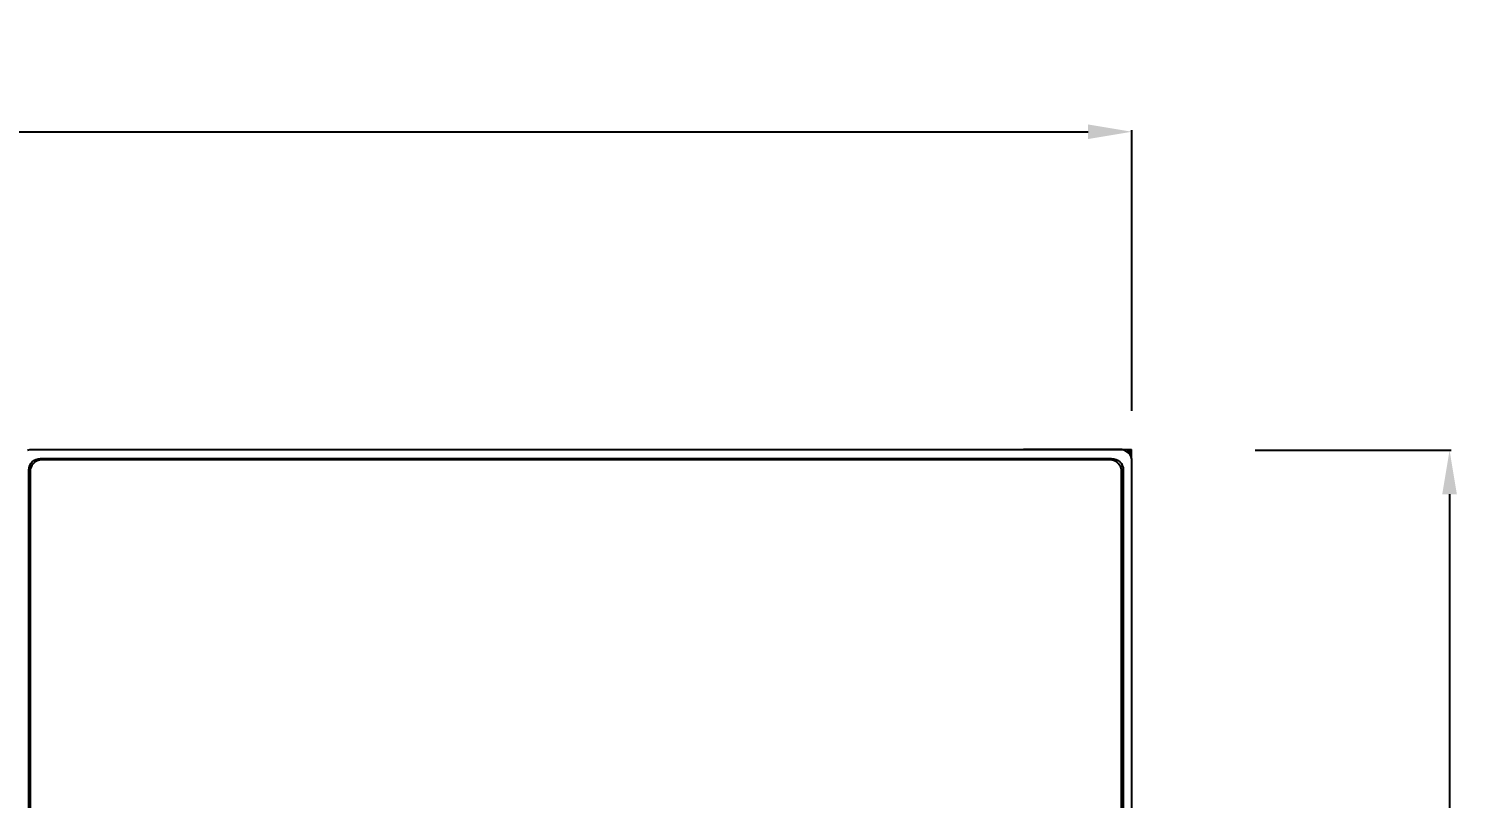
# Model space of a CAD drawing. Header units: millimetres. Extents: x -1283 to 2747, y -259 to 2557.
# Drawn here: x 1483 to 1972.6, y 633 to 896.2 of the extents above; entities that cross this region are included whole.
import ezdxf

# ---------------------------------------------------------------- set-up
doc = ezdxf.new("R2010")
doc.units = ezdxf.units.MM
doc.header["$MEASUREMENT"] = 0
doc.layers.add('Domyślny', color=7, linetype='Continuous', true_color=0x000000)
doc.layers.add('Utwórz2D linie widoczne', color=7, linetype='Continuous', true_color=0x000000)
doc.styles.add('Arial', font='arial.ttf')
doc.dimstyles.new('Domyślny', dxfattribs={"dimtxt": 30, "dimasz": 15, "dimexe": 0.5, "dimexo": 0.5, "dimgap": 0.25, "dimtad": 1, "dimtoh": 1, "dimdec": 0, "dimzin": 1, "dimdsep": 46, "dimtxsty": 'Arial', "dimcen": 0.5, "dimazin": 0, "dimtfac": 1, "dimtdec": 4, "dimtix": 1, "dimtmove": 1, "dimatfit": 3, "dimfxl": 0, "dimtolj": 1, "dimtzin": 1, "dimarcsym": 0})

# ---------------------------------------------------------------- blocks, each defined once
blk = doc.blocks.new('*D1')
at = {"layer": 'Defpoints', "color": 0}
for p in [(1901.71, 752.06), (1901.47, 371.75), (1968.38, 371.7)]:
    blk.add_point(p, dxfattribs=at)
at = {"layer": 'Domyślny', "color": 0, "lineweight": -2}
for p, q in [((1902.21, 752.06), (1969.12, 752.02)), ((1968.61, 737.02), (1968.39, 386.7)), ((1901.97, 371.74), (1968.88, 371.7))]:
    blk.add_line(p, q, dxfattribs=at)
at = {"layer": 'Domyślny', "color": 0}
for points in [[(1971.11, 737.02), (1966.11, 737.02), (1968.62, 752.02)], [(1965.89, 386.7), (1970.89, 386.7), (1968.38, 371.7)]]:
    blk.add_solid(points, dxfattribs=at)
at = {"layer": 'Domyślny', "color": 0, "insert": (1952.93, 561.87), "char_height": 30, "attachment_point": 5, "rotation": 89.964, "style": 'Arial'}
blk.add_mtext('\\A1;380', dxfattribs=at)
blk = doc.blocks.new('*D2')
at = {"layer": 'Defpoints', "color": 0}
for p in [(1860.05, 860.94), (720.05, 764.97), (1860.05, 764.97)]:
    blk.add_point(p, dxfattribs=at)
at = {"layer": 'Domyślny', "color": 0, "lineweight": -2}
for p, q in [((720.05, 765.47), (720.05, 861.44)), ((735.05, 860.94), (1845.05, 860.94)), ((1860.05, 765.47), (1860.05, 861.44))]:
    blk.add_line(p, q, dxfattribs=at)
at = {"layer": 'Domyślny', "color": 0}
for points in [[(735.05, 863.44), (735.05, 858.44), (720.05, 860.94)], [(1845.05, 858.44), (1845.05, 863.44), (1860.05, 860.94)]]:
    blk.add_solid(points, dxfattribs=at)
at = {"layer": 'Domyślny', "color": 0, "insert": (1290.05, 876.51), "char_height": 30, "attachment_point": 5, "style": 'Arial'}
blk.add_mtext('\\A1;1140', dxfattribs=at)

msp = doc.modelspace()

# ---------------------------------------------------------------- linework, layer by layer
at = {"layer": 'Utwórz2D linie widoczne'}
for p, q in [((1483.35, 752.14), (1482.55, 751.92)), ((1484.05, 752.22), (1483.35, 752.14)), ((1856.05, 752.22), (1484.05, 752.22)), ((1486.3, 749.14), (1486.99, 749.22)), ((1486.99, 749.22), (1853.11, 749.22)), ((1517.35, 749.2), (1517.32, 749.22)), ((1517.37, 749.17), (1517.35, 749.2)), ((1517.39, 749.15), (1517.37, 749.17)), ((1517.41, 749.12), (1517.39, 749.15)), ((1519.31, 749.09), (1519.25, 749.22)), ((1819.77, 749.22), (1819.74, 749.09)), ((1821.65, 749.22), (1821.65, 748.71)), ((1823.07, 752.25), (1822.94, 752.22)), ((1823.21, 752.27), (1823.07, 752.25)), ((1823.2, 752.23), (1823.09, 752.22)), ((1823.31, 752.24), (1823.2, 752.23)), ((1823.34, 752.3), (1823.21, 752.27)), ((1823.42, 752.25), (1823.31, 752.24)), ((1823.48, 752.31), (1823.34, 752.3)), ((1823.54, 752.26), (1823.42, 752.25)), ((1823.62, 752.32), (1823.48, 752.31)), ((1823.65, 752.26), (1823.54, 752.26)), ((1823.75, 752.33), (1823.62, 752.32)), ((1855.65, 752.26), (1823.65, 752.26)), ((1823.89, 752.33), (1823.75, 752.33)), ((1855.89, 752.33), (1823.89, 752.33)), ((1853.11, 749.22), (1853.9, 749.14)), ((1855.78, 752.26), (1855.65, 752.26)), ((1855.92, 752.25), (1855.78, 752.26)), ((1856.02, 752.33), (1855.89, 752.33)), ((1856.05, 752.24), (1855.92, 752.25)), ((1855.98, 752.33), (1859.89, 752.33)), ((1856.16, 752.32), (1856.02, 752.33)), ((1856.18, 752.22), (1856.05, 752.24)), ((1856.85, 752.14), (1856.05, 752.22)), ((1856.29, 752.31), (1856.16, 752.32)), ((1856.31, 752.2), (1856.18, 752.22)), ((1856.43, 752.3), (1856.29, 752.31)), ((1856.44, 752.18), (1856.31, 752.2)), ((1856.56, 752.28), (1856.43, 752.3)), ((1856.69, 752.25), (1856.56, 752.28)), ((1856.83, 752.22), (1856.69, 752.25)), ((1856.96, 752.19), (1856.83, 752.22)), ((1857.65, 751.92), (1856.85, 752.14)), ((1857.09, 752.15), (1856.96, 752.19)), ((1857.22, 752.11), (1857.09, 752.15)), ((1857.34, 752.06), (1857.22, 752.11)), ((1857.47, 752.01), (1857.34, 752.06)), ((1857.59, 751.95), (1857.47, 752.01)), ((1857.71, 751.89), (1857.59, 751.95)), ((1858.35, 751.55), (1857.65, 751.92)), ((1857.83, 751.83), (1857.71, 751.89)), ((1857.95, 751.76), (1857.83, 751.83)), ((1858.95, 751.05), (1858.35, 751.55)), ((1859.65, 751.48), (1858.44, 751.48)), ((1859.45, 750.44), (1858.95, 751.05)), ((1859.07, 750.9), (1859.65, 751.48)), ((1859.75, 749.75), (1859.45, 750.44)), ((1859.65, 751.48), (1859.65, 749.98)), ((1860.05, 749), (1859.75, 749.75)), ((1859.89, 749.4), (1859.89, 752.33)), ((1483.05, 745.28), (1483.15, 746.05)), ((1483.05, 379.16), (1483.05, 745.28)), ((1483.15, 746.05), (1483.35, 746.79)), ((1483.35, 746.79), (1483.74, 747.47)), ((1483.84, 746.28), (1483.55, 745.55)), ((1483.55, 745.55), (1483.55, 457.71)), ((1483.74, 747.47), (1484.23, 748.07)), ((1484.14, 746.96), (1483.84, 746.28)), ((1484.63, 747.56), (1484.14, 746.96)), ((1484.23, 748.07), (1484.82, 748.56)), ((1485.22, 748.05), (1484.63, 747.56)), ((1484.82, 748.56), (1485.51, 748.92)), ((1485.91, 748.41), (1485.22, 748.05)), ((1485.51, 748.92), (1486.3, 749.14)), ((1486.69, 748.63), (1485.91, 748.41)), ((1487.48, 748.71), (1486.69, 748.63)), ((1852.62, 748.71), (1487.48, 748.71)), ((1517.44, 749.1), (1517.41, 749.12)), ((1517.46, 749.07), (1517.44, 749.1)), ((1517.48, 749.04), (1517.46, 749.07)), ((1517.49, 749.01), (1517.48, 749.04)), ((1517.51, 748.99), (1517.49, 749.01)), ((1517.53, 748.96), (1517.51, 748.99)), ((1517.54, 748.93), (1517.53, 748.96)), ((1517.56, 748.9), (1517.54, 748.93)), ((1517.57, 748.87), (1517.56, 748.9)), ((1517.58, 748.84), (1517.57, 748.87)), ((1517.6, 748.8), (1517.58, 748.84)), ((1517.61, 748.77), (1517.6, 748.8)), ((1517.62, 748.74), (1517.61, 748.77)), ((1517.62, 748.71), (1517.62, 748.74)), ((1519.36, 748.97), (1519.31, 749.09)), ((1519.41, 748.84), (1519.36, 748.97)), ((1519.46, 748.71), (1519.41, 748.84)), ((1819.69, 748.84), (1819.68, 748.71)), ((1819.71, 748.96), (1819.69, 748.84)), ((1819.74, 749.09), (1819.71, 748.96)), ((1853.31, 748.63), (1852.62, 748.71)), ((1854.1, 748.41), (1853.31, 748.63)), ((1853.9, 749.14), (1854.69, 748.92)), ((1854.78, 748.05), (1854.1, 748.41)), ((1854.69, 748.92), (1855.38, 748.56)), ((1855.37, 747.56), (1854.78, 748.05)), ((1855.86, 746.96), (1855.37, 747.56)), ((1855.38, 748.56), (1855.97, 748.07)), ((1856.26, 746.28), (1855.86, 746.96)), ((1855.97, 748.07), (1856.46, 747.47)), ((1856.45, 745.55), (1856.26, 746.28)), ((1856.55, 744.78), (1856.45, 745.55)), ((1856.46, 747.47), (1856.76, 746.79)), ((1856.55, 457.71), (1856.55, 744.78)), ((1856.76, 746.79), (1857.05, 746.05)), ((1857.05, 746.05), (1857.05, 378.39)), ((1860.05, 375.44), (1860.05, 749)), ((1483.05, 713.48), (1483.55, 713.48)), ((1483.05, 711.52), (1483.18, 711.51)), ((1483.18, 711.51), (1483.3, 711.49)), ((1483.3, 711.49), (1483.43, 711.48)), ((1483.43, 711.48), (1483.55, 711.48)), ((1856.55, 714.26), (1856.65, 714.26)), ((1856.55, 712.36), (1856.68, 712.39)), ((1856.65, 714.26), (1856.68, 714.26)), ((1856.68, 714.26), (1856.72, 714.26)), ((1856.68, 712.39), (1856.8, 712.43)), ((1856.72, 714.26), (1856.75, 714.26)), ((1856.75, 714.26), (1856.79, 714.27)), ((1856.79, 714.27), (1856.82, 714.27)), ((1856.8, 712.43), (1856.93, 712.47)), ((1856.82, 714.27), (1856.85, 714.28)), ((1856.85, 714.28), (1856.89, 714.29)), ((1856.89, 714.29), (1856.92, 714.3)), ((1856.92, 714.3), (1856.95, 714.31)), ((1856.93, 712.47), (1857.05, 712.51)), ((1856.95, 714.31), (1856.99, 714.32)), ((1856.99, 714.32), (1857.02, 714.33)), ((1857.02, 714.33), (1857.05, 714.34))]:
    msp.add_line(p, q, dxfattribs=at)

# ---------------------------------------------------------------- dimensions: what is measured, and where the dimension line sits
at = {"layer": 'Domyślny'}
for p1, p2, distance, picture, middle in [((720.05, 764.97), (1860.05, 764.97), 95.98, '*D2', (1290.05, 876.51)), ((1901.71, 752.06), (1901.47, 371.75), 66.91, '*D1', (1952.93, 561.87))]:
    dim = msp.add_aligned_dim(p1=p1, p2=p2, distance=distance, dimstyle='Domyślny', dxfattribs=at)
    dim.commit()
    dim.dimension.update_dxf_attribs({"geometry": picture, "text_midpoint": middle})

doc.saveas('drawing.dxf')
